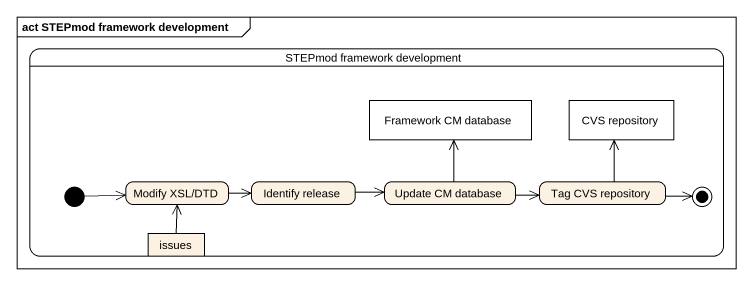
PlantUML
@startuml
mainframe act STEPmod framework development
hide empty description
state "STEPmod framework development" as STEPmod_framework {
  state "Framework CM database" as Framework_CM_database <<object>> #FFFFFF
  state "CVS repository" as CVS_repository <<object>> #FFFFFF
  state "Modify XSL/DTD" as Modify_XSL_DTD
  state "Identify release" as Identify_release
  state "Update CM database" as Update_CM_database
  state "Tag CVS repository" as Tag_CVS_repository
  state issues <<object>>
  [*] -right-> Modify_XSL_DTD
  Tag_CVS_repository -right-> [*]
}
Modify_XSL_DTD -right-> Identify_release
Identify_release -right-> Update_CM_database
Update_CM_database -up-> Framework_CM_database
Update_CM_database -right-> Tag_CVS_repository
Tag_CVS_repository -up-> CVS_repository
issues -up-> Modify_XSL_DTD
@enduml
